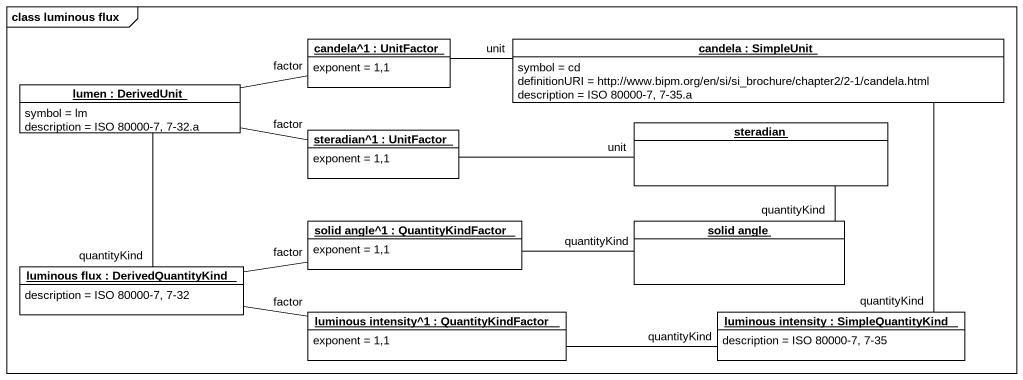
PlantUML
@startuml
mainframe class luminous flux
hide circle
hide empty members
object "candela^1 : UnitFactor" as candela_1 #FFFFFF {
  exponent = 1,1
}
object "candela : SimpleUnit" as candela #FFFFFF {
  symbol = cd
  definitionURI = http://www.bipm.org/en/si/si_brochure/chapter2/2-1/candela.html
  description = ISO 80000-7, 7-35.a
}
object "lumen : DerivedUnit" as lumen #FFFFFF {
  symbol = lm
  description = ISO 80000-7, 7-32.a
}
object "steradian^1 : UnitFactor" as steradian_1 #FFFFFF {
  exponent = 1,1
}
object steradian #FFFFFF
object "solid angle^1 : QuantityKindFactor" as solid_angle_1 #FFFFFF {
  exponent = 1,1
}
object "solid angle" as solid_angle #FFFFFF
object "luminous flux : DerivedQuantityKind" as luminous_flux #FFFFFF {
  description = ISO 80000-7, 7-32
}
object "luminous intensity^1 : QuantityKindFactor" as luminous_intensity_1 #FFFFFF {
  exponent = 1,1
}
object "luminous intensity : SimpleQuantityKind" as luminous_intensity #FFFFFF {
  description = ISO 80000-7, 7-35
}
candela_1 -left- lumen : factor
candela -left- candela_1 : unit
candela -- luminous_intensity : quantityKind
lumen -- luminous_flux : quantityKind
steradian_1 -left- lumen : factor
steradian -left- steradian_1 : unit
steradian -- solid_angle : quantityKind
solid_angle_1 -left- luminous_flux : factor
solid_angle -left- solid_angle_1 : quantityKind
luminous_intensity_1 -left- luminous_flux : factor
luminous_intensity -left- luminous_intensity_1 : quantityKind
@enduml
